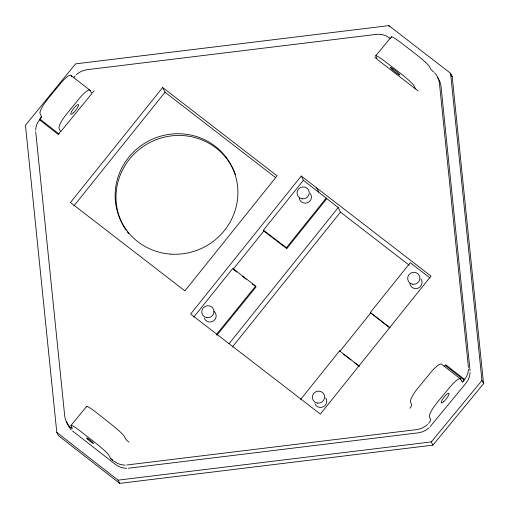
<?xml version="1.0" encoding="UTF-8"?>
<svg xmlns="http://www.w3.org/2000/svg" width="509" height="509" viewBox="0 0 509 509"><rect width="100%" height="100%" fill="white"/><g stroke="black" fill="none" stroke-linecap="round" stroke-linejoin="round"><path stroke-width="0.76" d="M35.675 130.164L35.853 128.338A21.467 20.824 -26.6 0 1 37.59 122.663L41.693 116.885M468.471 369.089L468.293 370.902A21.225 20.589 -26.6 0 1 466.556 376.545L462.363 382.386M470.087 372.314L469.909 374.134A21.225 20.589 -26.6 0 1 468.172 379.771L466.333 382.762L430.245 426.529M94.133 90.787A3.703 0.821 -52.1 0 1 91.391 92.835L90.182 90.411A14.825 3.277 -52.1 0 0 79.232 98.6L66.794 113.819A14.825 3.277 -52.1 0 0 59.076 128.465L60.291 130.883A3.703 0.821 -52.1 0 1 58.872 133.892L58.363 134.548L39.428 119.653M162.657 87.51L70.458 202.518L184.882 290.868L277.087 175.853L162.657 87.51L165.031 92.244L275.687 177.679M73.818 206.018L165.031 92.244M301.252 176.025L190.601 314.034L320.352 414.078L430.996 276.069L301.252 176.025L303.402 180.326L338.205 207.557L340.489 212.132L409.211 265.189M193.751 317.107L232.778 268.421L255.664 286.09L256.072 286.898L216.847 335.31M326.759 198.72L286.802 248.557L263.821 231.016L263.42 230.208L303.402 180.326M263.821 231.016L233.186 269.229L236.895 272.092M286.802 248.557L286.402 247.756L326.358 197.912M229.044 343.715L338.205 207.557M232.327 347.049L340.489 212.132M300.609 399.482L339.579 350.879L359.373 366.162M389.754 327.885L370.31 312.539L410.267 262.701L430.06 277.984M370.584 313.08L339.847 351.414L339.579 350.879M216.44 334.502L255.664 286.09M60.698 131.691L91.798 93.637M70.999 425.397L86.632 406.436M375.737 55.799L391.37 36.839M428.629 423.297L428.75 423.151A3.703 0.821 -51.8 0 0 430.69 419.499L429.475 417.081A14.825 3.283 -51.8 0 1 437.237 402.473L449.746 387.304A14.825 3.283 -51.8 0 1 460.747 379.154L461.956 381.578A3.703 0.821 -51.8 0 0 464.176 380.153L445.159 365.341A3.703 0.821 -52.1 0 1 444.147 366.327M56.792 432.402L118.063 480.146L431.301 441.901L481.934 380.49L450.592 73.309L388.831 25.622L75.593 63.867L25.45 125.22L56.792 432.402L58.408 435.634L119.679 483.378L432.917 445.133L483.55 383.722L452.208 76.535L450.592 73.309M445.159 365.341L445.693 364.724L464.717 379.529M76.255 74.785L77.699 73.589A21.467 20.824 -26.6 0 1 82.98 70.681L86.415 69.778L376.921 34.307L380.471 34.358A21.715 21.06 -26.6 0 1 386.242 35.916L390.39 38.499M427.465 424.519L426.014 425.721A21.715 21.06 -26.6 0 1 420.695 428.635L417.246 429.532L126.735 465.003M429.081 427.751L427.63 428.947A21.715 21.06 -26.6 0 1 422.311 431.861L418.862 432.765L128.351 468.235M125.061 465.086L123.203 464.959A21.467 20.824 -26.6 0 1 117.464 463.394L113.545 460.957M126.684 468.318L124.826 468.185A21.467 20.824 -26.6 0 1 119.087 466.626L116.071 464.889L72.469 430.919M263.42 230.208L286.402 247.756M69.848 426.886L70.853 427.687M450.961 75.574L452.208 76.535M377.423 59.528L415.567 88.973M370.31 312.539L390.104 327.821M343.556 354.283L350.981 360.009M354.073 362.402L359.023 366.219M242.462 276.393L246.171 279.256M252.356 284.035L254.831 285.943M110.695 458.736L112.903 460.441A3.703 0.382 39.3 0 1 110.294 457.928L109.079 455.51A14.825 1.514 39.3 0 0 96.061 443.396L80.861 431.549A14.825 1.514 39.3 0 0 71.075 425.893L72.284 428.311A3.703 0.375 39.5 0 1 70.471 427.363M58.872 133.892L39.867 119.081A3.703 0.821 -52.1 0 0 41.286 116.077L40.077 113.653A14.825 3.277 -52.1 0 1 47.789 99.013L60.234 83.788A14.825 3.277 -52.1 0 1 71.177 75.606L90.182 90.411M460.747 379.154L441.742 364.349A14.825 3.283 -51.8 0 0 430.741 372.499L418.303 387.584A14.825 3.283 -51.8 0 0 410.54 402.193L411.756 404.61A3.703 0.821 -51.8 0 1 409.815 408.263M433.668 71.947L433.108 71.502A3.213 0.324 39.5 0 1 430.856 69.313L429.59 66.787A14.825 1.527 39 0 0 416.527 54.724L401.27 42.941A14.825 1.527 39 0 0 391.446 37.335M434.514 72.723L435.704 74.098A21.225 20.589 -26.6 0 1 438.529 79.181L439.362 82.515L468.433 367.453M69.644 426.587L68.454 425.206A21.467 20.824 -26.6 0 1 65.623 420.084L64.789 416.737L35.719 131.806M71.26 429.819L70.07 428.432A21.467 20.824 -26.6 0 1 67.239 423.316L66.692 421.573M388.831 25.622L389.48 26.913M481.934 380.49L483.55 383.722M316.573 187.719L318.729 192.027M431.301 441.901L432.917 445.133M71.177 75.606L71.782 76.814M118.063 480.146L119.679 483.378M470.049 370.679L440.979 85.747L440.145 82.413A21.225 20.589 -26.6 0 0 437.32 77.33M126.143 230.144A61.754 59.897 -26.6 0 1 150.25 142.323A61.754 59.897 -26.6 0 1 235.412 174.67M128.764 233.682A61.754 59.897 -26.6 0 1 127.422 231.932M325.639 397.803A6.178 5.987 -26.6 0 1 323.559 406.678A6.178 5.987 -26.6 0 1 314.912 403.707M420.886 278.913A6.178 5.987 -26.6 0 1 418.156 288.158A6.178 5.987 -26.6 0 1 409.834 283.398M310.293 193.535A6.178 5.987 -26.6 0 1 307.519 202.767A6.178 5.987 -26.6 0 1 299.216 197.963M213.933 311.279A6.178 5.987 -26.6 0 1 213.627 320.842A6.178 5.987 -26.6 0 1 204.3 318.303M75.103 76.006A3.703 0.821 -52.1 0 1 73.582 77.584M418.029 90.914A3.213 0.324 39.5 0 1 415.217 88.273L413.951 85.747A14.825 1.527 39 0 0 400.895 73.684L385.637 61.901A14.825 1.527 39 0 0 375.807 56.295L377.048 58.77A3.461 0.35 39.5 0 1 374.777 57.441M129.038 442.175A3.703 0.375 39.5 0 1 125.793 439.133L124.578 436.709A14.825 1.502 39.5 0 0 111.598 424.551L96.456 412.634A14.825 1.502 39.5 0 0 86.708 406.933M170.795 254.125A61.754 59.897 -26.6 0 0 232.308 167.525A61.754 59.897 -26.6 0 0 126.448 160.341A61.754 59.897 -26.6 0 0 170.795 254.125M443.702 401.69A6.178 1.368 -51.8 0 0 449.027 393.393A6.178 1.368 -51.8 0 0 442.607 399.272A6.178 1.368 -51.8 0 0 443.702 401.69M392.153 69.498A6.178 0.636 39 0 0 399.826 75.052A6.178 0.636 39 0 0 393.164 68.9A6.178 0.636 39 0 0 392.153 69.498M73.62 112.642A6.178 1.368 -52.1 0 0 78.437 104.574A6.178 1.368 -52.1 0 0 71.833 111.089A6.178 1.368 -52.1 0 0 73.62 112.642M87.643 439.152A4.39 0.445 39.3 0 0 93.363 443.492A4.39 0.445 39.3 0 0 89.221 439.458A4.39 0.445 39.3 0 0 87.643 439.152M206.896 317.705A6.178 5.987 -26.6 0 0 213.634 309.466A6.178 5.987 -26.6 0 0 203.136 308.034A6.178 5.987 -26.6 0 0 206.896 317.705M302.2 198.86A6.178 5.987 -26.6 0 0 308.899 190.595A6.178 5.987 -26.6 0 0 298.401 189.208A6.178 5.987 -26.6 0 0 302.2 198.86M317.508 403.103A6.178 5.987 -26.6 0 0 324.246 394.863A6.178 5.987 -26.6 0 0 313.748 393.432A6.178 5.987 -26.6 0 0 317.508 403.103M412.844 284.264A6.178 5.987 -26.6 0 0 419.499 275.967A6.178 5.987 -26.6 0 0 408.988 274.631A6.178 5.987 -26.6 0 0 412.844 284.264"/></g></svg>
